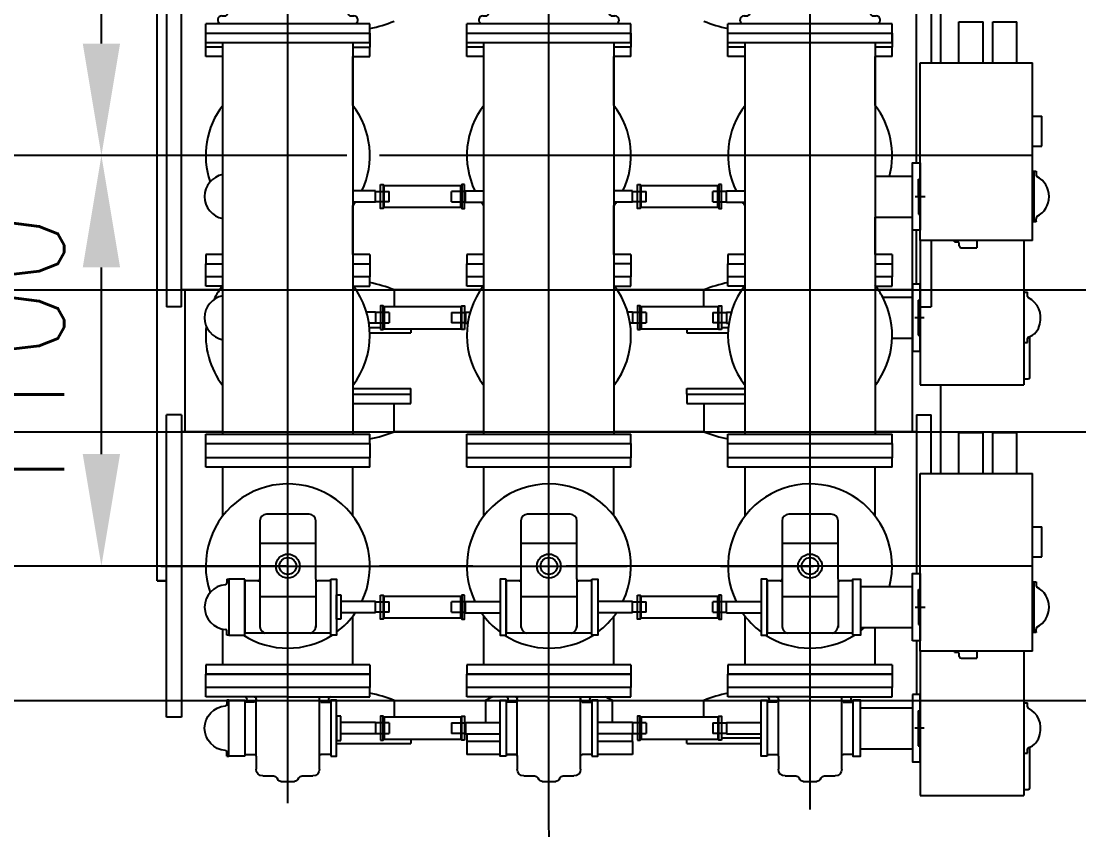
# Model space of a CAD drawing. Extents: x -61205 to 26665, y -81742 to 98141.
# Drawn here: x -22074 to -19238, y 64621 to 66788 of the extents above; entities that cross this region are included whole.
import ezdxf

# ---------------------------------------------------------------- set-up
doc = ezdxf.new("R2010")
doc.units = 0
doc.header["$LTSCALE"] = 1000
doc.header["$MEASUREMENT"] = 0
doc.linetypes.add('CENTER2', pattern=[1.125, 0.75, -0.125, 0.125, -0.125])
doc.linetypes.add('G', pattern=[2, 1.25, -0.25, 0.25, -0.25])
doc.layers.get('0').update_dxf_attribs({"linetype": 'CONTINUOUS'})
doc.layers.get('DEFPOINTS').update_dxf_attribs({"linetype": 'CONTINUOUS'})
for name, color, linetype in [('01', 7, 'CONTINUOUS'), ('02', 1, 'CONTINUOUS'), ('05', 4, 'G'), ('08', 1, 'CONTINUOUS'), ('09', 3, 'CONTINUOUS')]:
    doc.layers.add(name, color=color, linetype=linetype)
doc.styles.add('intecad', font='geditxt.shx', dxfattribs={"width": 0.667, "bigfont": 'hzfs_1.shx'})
doc.dimstyles.new('INTE$0', dxfattribs={"dimscale": 100, "dimtxt": 3.5, "dimasz": 3, "dimexe": 2, "dimexo": 0, "dimgap": 1, "dimtad": 1, "dimdsep": 46, "dimtxsty": 'intecad', "dimcen": 0, "dimclrd": 7, "dimclre": 7, "dimclrt": 6, "dimadec": 0, "dimazin": 2, "dimtp": 0.1, "dimtm": 0.1, "dimtfac": 0.71, "dimtix": 1, "dimtmove": 0, "dimatfit": 3, "dimfxl": 1, "dimlwd": -1, "dimlwe": -1, "dimarcsym": 0})

# ---------------------------------------------------------------- blocks, each defined once
blk = doc.blocks.new('*D229')
at = {"layer": '09', "color": 7, "transparency": 16777216}
for p, q in [((-21739, 68461.7), (-22058.6, 68461.7)), ((-21858.6, 66727.7), (-21858.6, 68161.7)), ((-21644, 66427.7), (-22058.6, 66427.7))]:
    blk.add_line(p, q, dxfattribs=at)
for points in [[(-21908.6, 68161.7), (-21808.6, 68161.7), (-21858.6, 68461.7)], [(-21908.6, 66727.7), (-21808.6, 66727.7), (-21858.6, 66427.7)]]:
    blk.add_solid(points, dxfattribs=at)
at = {"layer": 'DEFPOINTS', "color": 0, "transparency": 16777216}
for p in [(-21858.6, 68461.7), (-21739, 68461.7, 0), (-21644, 66427.7)]:
    blk.add_point(p, dxfattribs=at)
at = {"layer": '09', "color": 6, "transparency": 16777216, "insert": (-22133.6, 67444.7), "char_height": 350, "attachment_point": 5, "rotation": 90, "style": 'intecad'}
blk.add_mtext('2034', dxfattribs=at)
blk = doc.blocks.new('角隔CJK机构2')
at = {"layer": '01'}
for p, q in [((-118, 0), (358, 0)), ((0, 4.5), (-47, 4.5)), ((-47, 4.5), (-47, 0)), ((0, 4.5), (47, 4.5)), ((47, 4.5), (21, 4.5)), ((47, 4.5), (47, 0)), ((358, 0), (358, -301)), ((-118, -301), (-118, 0)), ((-47, 0), (-47.5, 0)), ((47, 0), (47.5, 0)), ((-137, -110.1), (-137, -151.9)), ((-132.4, -105.1), (-123.7, -104.3)), ((-121, -91.9), (-121, -101.3)), ((-121, -91.9), (-119, -91.9)), ((-121, -91.9), (-121, -101.3)), ((-121, -94.9), (-121, -92.4)), ((-119, -91.9), (-118, -91.9)), ((358, -103.8), (468, -103.8)), ((468, -103.8), (468, -168.8)), ((-118, -151.9), (-137, -151.9)), ((358, -168.8), (468, -168.8)), ((358, -194.6), (468, -194.6)), ((468, -194.6), (468, -259.6)), ((358, -259.6), (468, -259.6)), ((-118, -301), (358, -301)), ((-68, -311), (-68, -301)), ((-68, -306), (68, -306)), ((-66.5, -311), (-68, -311)), ((-66.5, -311), (-59.5, -311)), ((-57.1, -311), (-59.5, -311)), ((68, -311), (57.1, -311)), ((68, -301), (68, -311)), ((135, -301), (135, -326)), ((215, -301), (215, -326)), ((135, -326), (215, -326))]:
    blk.add_line(p, q, dxfattribs=at)
for centre, radius, start, end in [((-132, -110.1), 5, 95, 180), ((-124, -101.3), 3, 275, 0), ((-57.1, -315), 4, 26.9444, 90), ((57.1, -315), 4, 90, 153.0556), ((0, -286), 60, 206.9444, 333.0556)]:
    blk.add_arc(centre, radius, start, end, dxfattribs=at)
at = {"layer": '05'}
blk.add_line((0, 13.7), (0, -13.2), dxfattribs=at)
blk = doc.blocks.new('接地开关底座2')
at = {"layer": '01'}
for p, q in [((201.6, 287), (220, 287)), ((220, 287), (238.4, 287)), ((153, 272.5), (181.7, 272.5)), ((190.3, 277.5), (192.9, 282)), ((247.1, 282), (249.7, 277.5)), ((258.3, 272.5), (287, 272.5)), ((135, 219), (135, 254.5)), ((305, 254.5), (305, 219)), ((105, 74.5), (105, 214.5)), ((105, 214.5), (131, 214.5)), ((135, 219), (135, 66)), ((305, 219), (305, 66)), ((335, 214.5), (309, 214.5)), ((335, 74.5), (335, 214.5)), ((0, 60), (0, 35)), ((220, 60), (0, 60)), ((131, 74.5), (105, 74.5)), ((135, 66), (135, 64)), ((220, 60), (440, 60)), ((305, 66), (305, 64)), ((309, 74.5), (335, 74.5)), ((440, 60), (440, 35)), ((0, 35), (0, 0)), ((440, 35), (0, 35)), ((440, 0), (440, 35)), ((0, 0), (440, 0))]:
    blk.add_line(p, q, dxfattribs=at)
for centre, radius, start, end in [((201.6, 277), 10, 90, 150.2057), ((238.4, 277), 10, 29.7943, 90), ((153, 254.5), 18, 90, 180), ((181.7, 282.5), 10, 270, 330.2057), ((258.3, 282.5), 10, 209.7943, 270), ((287, 254.5), 18, 0, 90), ((131, 218.5), 4, 270, 0), ((309, 218.5), 4, 180, 270), ((102.2, 67.2), 7.75, 290.7723, 69.2277), ((124.1, 66), 10.9, 357.1975, 50.7274), ((131, 64), 4, 270, 0), ((315.9, 66), 10.9, 129.2726, 182.8025), ((309, 64), 4, 180, 270), ((337.8, 67.2), 7.75, 110.7723, 249.2277)]:
    blk.add_arc(centre, radius, start, end, dxfattribs=at)
at = {"layer": 'DEFPOINTS', "color": 7, "linetype": 'ByBlock'}
for p in [(135, 171.6), (305, 171.6)]:
    blk.add_point(p, dxfattribs=at)
blk = doc.blocks.new('轴连装配511125015H01')
at = {"layer": '01'}
for p, q in [((-29.5, -215), (-29.5, -10)), ((-29.5, -10), (29.5, -10)), ((-28.5, -7), (-28.5, -10)), ((28.5, -10), (28.5, -7)), ((29.5, -10), (29.5, -215)), ((-29.5, -215), (29.5, -215)), ((-28.5, -218), (-28.5, -215)), ((28.5, -215), (28.5, -218))]:
    blk.add_line(p, q, dxfattribs=at)
for points in [[(32, 0), (32, -7), (-32, -7), (-32, 0)], [(32, -225), (32, -218), (-32, -218), (-32, -225)]]:
    blk.add_lwpolyline(points, close=True, dxfattribs=at)
blk = doc.blocks.new('分合指示罩')
at = {"layer": '01'}
for p, q in [((-75, 5), (-63.9, 5)), ((-75, 0), (-75, 5)), ((75, 0), (-75, 0)), ((75, 5), (63.9, 5)), ((75, 5), (75, 0))]:
    blk.add_line(p, q, dxfattribs=at)
for centre, radius, start, end in [((0, 5), 60, 3.5833, 176.4167), ((-63.9, 9), 4, 270, 356.4167), ((63.9, 9), 4, 183.5833, 270)]:
    blk.add_arc(centre, radius, start, end, dxfattribs=at)
blk = doc.blocks.new('连接架1')
at = {"layer": '01'}
for p, q in [((-55, -20), (-55, -160)), ((55, -20), (55, -160))]:
    blk.add_line(p, q, dxfattribs=at)
for points in [[(-75, 0), (75, 0), (75, -20), (-75, -20)], [(-90, -160), (90, -160), (90, -180), (-90, -180)]]:
    blk.add_lwpolyline(points, close=True, dxfattribs=at)
blk = doc.blocks.new('母线上方组合隔离接地1')
at = {"layer": '01'}
for p, q in [((-618, 1400), (-618, 1840)), ((-593, 1840), (-618, 1840)), ((-593, 1400), (-593, 1840)), ((-63, 1840), (-38, 1840)), ((-63, 1400), (-63, 1840)), ((-38, 1400), (-38, 1840)), ((-38, 1840), (0, 1840)), ((0, 1840), (0, 1400)), ((-593, 1794.2), (-496.9, 1794.2)), ((-193.6, 1794.2), (-63, 1794.2)), ((-837.5, 1778), (-687.5, 1778)), ((-837.5, 1735), (-837.5, 1778)), ((-687.5, 1778), (-687.5, 1735)), ((-513, 1778), (-513, 1735)), ((-363, 1778), (-513, 1778)), ((-363, 1735), (-363, 1778)), ((-687.5, 1735), (-837.5, 1735)), ((-513, 1735), (-363, 1735)), ((-368, 1735), (-508, 1735)), ((-508, 1505), (-508, 1735)), ((-368, 1700), (-368, 1735)), ((-438, 1695), (-493, 1695)), ((-363.4, 1695), (-438, 1695)), ((-409.8, 1695), (-410, 1545)), ((-207, 1695), (-363, 1695)), ((-267, 1695), (-267, 1545)), ((-189, 1563), (-189, 1677)), ((-438, 1545), (-493, 1545)), ((-363.4, 1545), (-438, 1545)), ((-368, 1505), (-368, 1540)), ((-363, 1545), (-207, 1545)), ((-512.5, 1505), (-368, 1505)), ((-730, 1489), (-795, 1489)), ((-795, 1489), (-795, 1478)), ((-795, 1478), (-730, 1478)), ((-777.5, 1385), (-777.5, 1478)), ((-747.5, 1385), (-747.5, 1478)), ((-730, 1478), (-730, 1489)), ((-470.5, 1478), (-470.5, 1489)), ((-470.5, 1489), (-405.5, 1489)), ((-405.5, 1478), (-470.5, 1478)), ((-453, 1385), (-453, 1478)), ((-423, 1385), (-423, 1478)), ((-405.5, 1489), (-405.5, 1478)), ((-593, 1445.8), (-462.4, 1445.8)), ((-193.6, 1445.8), (-63, 1445.8)), ((-593, 1400), (-618, 1400)), ((-63, 1400), (-38, 1400)), ((0, 1400), (-38, 1400)), ((-747.5, 1385), (-777.5, 1385)), ((-776.5, 1385), (-776.5, 1348)), ((-748.5, 1385), (-776.5, 1385)), ((-748.5, 1348), (-748.5, 1385)), ((-453, 1385), (-423, 1385)), ((-452, 1385), (-424, 1385)), ((-452, 1348), (-452, 1385)), ((-424, 1385), (-424, 1348)), ((-748.5, 1348), (-776.5, 1348)), ((-452, 1348), (-424, 1348)), ((-748.5, 1181), (-776.5, 1181)), ((-776.5, 1144), (-776.5, 1181)), ((-748.5, 1181), (-748.5, 1144)), ((-452, 1181), (-424, 1181)), ((-452, 1181), (-452, 1144)), ((-424, 1144), (-424, 1181)), ((-747.5, 1144), (-777.5, 1144)), ((-777.5, 1144), (-777.5, 1051)), ((-748.5, 1144), (-776.5, 1144)), ((-747.5, 1144), (-747.5, 1051)), ((-593, 1140), (-618, 1140)), ((-618, 700), (-618, 1140)), ((-593, 700), (-593, 1140)), ((-453, 1144), (-423, 1144)), ((-453, 1144), (-453, 1051)), ((-452, 1144), (-424, 1144)), ((-423, 1144), (-423, 1051)), ((-63, 1140), (-38, 1140)), ((-63, 700), (-63, 1140)), ((-38, 700), (-38, 1140)), ((-38, 1140), (0, 1140)), ((0, 1140), (0, 700)), ((-593, 1094.2), (-462.4, 1094.2)), ((-193.6, 1094.2), (-63, 1094.2)), ((-368, 1035), (-508, 1035)), ((-508, 805), (-508, 1035)), ((-368, 1000), (-368, 1035)), ((-438, 995), (-493, 995)), ((-363.4, 995), (-438, 995)), ((-409.8, 995), (-410, 845)), ((-207, 995), (-363, 995)), ((-267, 995), (-267, 845)), ((-189, 863), (-189, 977)), ((-438, 845), (-493, 845)), ((-363.4, 845), (-438, 845)), ((-368, 805), (-368, 840)), ((-363, 845), (-207, 845)), ((-512.5, 805), (-368, 805)), ((-777.5, 696), (-777.5, 789)), ((-747.5, 696), (-747.5, 789)), ((-453, 696), (-453, 789)), ((-423, 696), (-423, 789)), ((-593, 745.8), (-462.4, 745.8)), ((-193.6, 745.8), (-63, 745.8)), ((-747.5, 696), (-777.5, 696)), ((-748.5, 696), (-776.5, 696)), ((-776.5, 696), (-776.5, 659)), ((-748.5, 659), (-748.5, 696)), ((-593, 700), (-618, 700)), ((-453, 696), (-423, 696)), ((-452, 659), (-452, 696)), ((-452, 696), (-424, 696)), ((-424, 696), (-424, 659)), ((-63, 700), (-38, 700)), ((0, 700), (-38, 700)), ((-748.5, 659), (-776.5, 659)), ((-452, 659), (-424, 659)), ((-776.5, 444), (-776.5, 481)), ((-748.5, 481), (-776.5, 481)), ((-748.5, 481), (-748.5, 444)), ((-452, 481), (-424, 481)), ((-452, 481), (-452, 444)), ((-424, 444), (-424, 481)), ((-777.5, 444), (-777.5, 351)), ((-747.5, 444), (-777.5, 444)), ((-748.5, 444), (-776.5, 444)), ((-747.5, 444), (-747.5, 351)), ((-593, 440), (-618, 440)), ((-618, 0), (-618, 440)), ((-593, 0), (-593, 440)), ((-453, 444), (-453, 351)), ((-453, 444), (-423, 444)), ((-452, 444), (-424, 444)), ((-423, 444), (-423, 351)), ((-63, 440), (-38, 440)), ((-63, 0), (-63, 440)), ((-38, 0), (-38, 440)), ((-38, 440), (0, 440)), ((0, 440), (0, 0)), ((-593, 394.2), (-462.4, 394.2)), ((-193.6, 394.2), (-63, 394.2)), ((-368, 335), (-508, 335)), ((-508, 105), (-508, 335)), ((-368, 300), (-368, 335)), ((-438, 295), (-493, 295)), ((-363.4, 295), (-438, 295)), ((-409.8, 295), (-410, 145)), ((-207, 295), (-363, 295)), ((-267, 295), (-267, 145)), ((-189, 163), (-189, 277)), ((-438, 145), (-493, 145)), ((-363.4, 145), (-438, 145)), ((-363, 145), (-207, 145)), ((-368, 105), (-368, 140)), ((-512.5, 105), (-368, 105)), ((-593, 45.8), (-493, 45.8)), ((-193.6, 45.8), (-63, 45.8)), ((-593, 0), (-618, 0)), ((-63, 0), (-38, 0)), ((0, 0), (-38, 0)), ((-556, -353), (-942.5, -353)), ((-919.4, -353), (-926.4, -353)), ((-926.4, -353), (-926.4, -365)), ((-926.4, -353), (-926.4, -365)), ((-842.8, -353), (-919.4, -353)), ((-829, -353.1), (-829, -363.1)), ((-829, -363.1), (-818, -363.1)), ((-705.4, -363.1), (-694.5, -363.1)), ((-694.5, -353.1), (-694.5, -363.1)), ((-922.4, -369), (-813.2, -369))]:
    blk.add_line(p, q, dxfattribs=at)
at = {"layer": '01', "ltscale": 10}
for p, q in [((-942.5, -75), (-942.5, -353)), ((-556, -75), (-942.5, -75)), ((-715.5, -70), (-809.5, -70)), ((-809.5, -70), (-809.5, -75)), ((-715.5, -70), (-715.5, -75))]:
    blk.add_line(p, q, dxfattribs=at)
at = {"layer": '01'}
for points in [[(-837.5, 1505), (-837.5, 1489), (-687.5, 1489), (-687.5, 1505)], [(-363, 1505), (-363, 1489), (-513, 1489), (-513, 1505)], [(-837.5, 1035), (-837.5, 1051), (-687.5, 1051), (-687.5, 1035)], [(-363, 1035), (-363, 1051), (-513, 1051), (-513, 1035)], [(-837.5, 805), (-837.5, 789), (-687.5, 789), (-687.5, 805)], [(-363, 805), (-363, 789), (-513, 789), (-513, 805)], [(-837.5, 335), (-837.5, 351), (-687.5, 351), (-687.5, 335)], [(-363, 335), (-363, 351), (-513, 351), (-513, 335)]]:
    blk.add_lwpolyline(points, close=True, dxfattribs=at)
for centre, radius in [((-328, 1620), 32.1), ((-328, 1620), 22.5), ((-328, 920), 32.1), ((-328, 920), 22.5), ((-328, 220), 32.1), ((-328, 220), 22.5)]:
    blk.add_circle(centre, radius, dxfattribs=at)
for centre, radius, start, end in [((-328, 1620), 220, 244.417, 108.7437), ((-328, 1620), 220, 147.2362, 212.7638), ((-488.5, 1675), 20, 90, 163.8726), ((-363, 1700), 5, 180, 270), ((-207, 1677), 18, 0, 90), ((-488.5, 1565), 20, 196.1274, 270), ((-207, 1563), 18, 270, 0), ((-363, 1540), 5, 90, 180), ((-328, 1620), 220, 216.545, 235.3765), ((-328, 920), 220, 244.417, 115.583), ((-328, 920), 220, 124.6235, 143.455), ((-328, 920), 220, 147.2362, 212.7638), ((-488.5, 975), 20, 90, 163.8726), ((-363, 1000), 5, 180, 270), ((-207, 977), 18, 0, 90), ((-488.5, 865), 20, 196.1274, 270), ((-207, 863), 18, 270, 0), ((-363, 840), 5, 90, 180), ((-328, 920), 220, 216.545, 235.3765), ((-328, 220), 220, 255.5225, 115.583), ((-328, 220), 220, 124.6235, 143.455), ((-328, 220), 220, 147.2362, 212.7638), ((-488.5, 275), 20, 90, 163.8726), ((-363, 300), 5, 180, 270), ((-207, 277), 18, 0, 90), ((-488.5, 165), 20, 196.1274, 270), ((-363, 140), 5, 90, 180), ((-207, 163), 18, 270, 0), ((-328, 220), 220, 217.8529, 221.4096), ((-922.4, -365), 4, 180, 270), ((-818, -367.1), 4, 26.9444, 90), ((-773.2, -353.1), 43, 196.4381, 261.6634), ((-762.5, -338.1), 60, 253.5961, 333.0556), ((-705.4, -367.1), 4, 90, 153.0556)]:
    blk.add_arc(centre, radius, start, end, dxfattribs=at)
at = {"layer": '05', "color": 1, "linetype": 'CENTER2', "lineweight": -3}
blk.add_line((-762.5, -86), (-762.5, -60.5), dxfattribs=at)
at = {"layer": 'DEFPOINTS', "color": 7, "linetype": 'ByBlock'}
for p in [(-385, 1505), (-385, 1505), (-385, 805), (-385, 805), (-385, 105), (-385, 105)]:
    blk.add_point(p, dxfattribs=at)
blk.add_blockref('角隔CJK机构2', (-438, -75))
at = {"layer": '02', "xscale": -1}
for name, p in [('分合指示罩', (-762.5, 1778)), ('轴连装配511125015H01', (-762.5, 1371.5)), ('轴连装配511125015H01', (-762.5, 682.5)), ('连接架1', (-762.5, 105))]:
    blk.add_blockref(name, p, dxfattribs=at)
at = {"layer": '02'}
for name, p in [('分合指示罩', (-438, 1778)), ('轴连装配511125015H01', (-438, 1371.5)), ('轴连装配511125015H01', (-438, 682.5)), ('连接架1', (-438, 105))]:
    blk.add_blockref(name, p, dxfattribs=at)
at = {"layer": '02', "xscale": -1, "rotation": 90}
for p in [(-618, 1840), (-618, 1140), (-618, 440)]:
    blk.add_blockref('接地开关底座2', p, dxfattribs=at)
blk = doc.blocks.new('*D233')
at = {"layer": '09', "color": 7, "transparency": 16777216}
for p, q in [((-21644, 66427.7), (-22058.6, 66427.7)), ((-21858.6, 65627.7), (-21858.6, 66127.7)), ((-21533.2, 65327.7), (-22058.6, 65327.7))]:
    blk.add_line(p, q, dxfattribs=at)
for points in [[(-21908.6, 66127.7), (-21808.6, 66127.7), (-21858.6, 66427.7)], [(-21908.6, 65627.7), (-21808.6, 65627.7), (-21858.6, 65327.7)]]:
    blk.add_solid(points, dxfattribs=at)
at = {"layer": 'DEFPOINTS', "color": 0, "transparency": 16777216}
for p in [(-21858.6, 66427.7), (-21644, 66427.7), (-21533.2, 65327.7)]:
    blk.add_point(p, dxfattribs=at)
at = {"layer": '09', "color": 6, "transparency": 16777216, "insert": (-22133.6, 65877.7), "char_height": 350, "attachment_point": 5, "rotation": 90, "style": 'intecad'}
blk.add_mtext('1100', dxfattribs=at)
blk = doc.blocks.new('户内波纹管230')
at = {"layer": '01'}
for p, q in [((0, 0), (0, -440)), ((0, 0), (25, 0)), ((25, -440), (25, 0)), ((205, -440), (205, 0)), ((205, 0), (230, 0)), ((230, 0), (230, -440)), ((25, -38.4), (25, -36.7)), ((46, -43), (46, -50)), ((64, -43), (64, -50)), ((86, -43), (86, -50)), ((104, -43), (104, -50)), ((126, -43), (126, -50)), ((144, -43), (144, -50)), ((166, -43), (166, -50)), ((184, -43), (184, -50)), ((205, -38.4), (205, -36.7)), ((46, -390), (46, -397)), ((64, -390), (64, -397)), ((86, -390), (86, -397)), ((104, -390), (104, -397)), ((126, -390), (126, -397)), ((144, -390), (144, -397)), ((166, -390), (166, -397)), ((184, -390), (184, -397)), ((0, -440), (25, -440)), ((205, -440), (230, -440))]:
    blk.add_line(p, q, dxfattribs=at)
for centre, radius, start, end in [((35, -43), 11, 0, 155.38), ((55, -50), 9, 180, 0), ((75, -43), 11, 0, 180), ((95, -50), 9, 180, 0), ((115, -43), 11, 0, 180), ((135, -50), 9, 180, 0), ((155, -43), 11, 0, 180), ((175, -50), 9, 180, 0), ((195, -43), 11, 24.62, 180), ((55, -390), 9, 0, 180), ((95, -390), 9, 0, 180), ((135, -390), 9, 0, 180), ((175, -390), 9, 0, 180), ((35, -397), 11, 204.62, 0), ((75, -397), 11, 180, 0), ((115, -397), 11, 180, 0), ((155, -397), 11, 180, 0), ((195, -397), 11, 180, 335.38)]:
    blk.add_arc(centre, radius, start, end, dxfattribs=at)

msp = doc.modelspace()

# ---------------------------------------------------------------- linework, layer by layer
at = {"layer": '01', "ltscale": 0.8}
msp.add_line((-21708.954, 65287.665, 0), (-21708.954, 67921.665, 0), dxfattribs=at)
at = {"layer": '01'}
for p, q in [((-19608.954, 67921.665, -0.001), (-19608.954, 66675.665, 0)), ((-21683.954, 66832.665, -0.006), (-21683.954, 66022.665, -0.006)), ((-21643.954, 66022.665, -0.006), (-21643.954, 66832.665, -0.006)), ((-19673.954, 66407.665, -0.006), (-19673.954, 66832.665, -0.006)), ((-19633.954, 66832.665, -0.006), (-19633.954, 66675.665, -0.006)), ((-21578.954, 66717.665, -0.001), (-21578.954, 66755.665, -0.001)), ((-21578.954, 66730.665, -0.001), (-21578.954, 66755.665, -0.001)), ((-21578.954, 66755.665, -0.001), (-21138.954, 66755.665, -0.001)), ((-21578.954, 66755.665, -0.001), (-21138.954, 66755.665, -0.001)), ((-21138.954, 66755.665, -0.001), (-21138.954, 66717.665, -0.001)), ((-21138.954, 66730.665, -0.001), (-21138.954, 66755.665, -0.001)), ((-20878.954, 66717.665, -0.001), (-20878.954, 66755.665, -0.001)), ((-20878.954, 66730.665, -0.001), (-20878.954, 66755.665, -0.001)), ((-20878.954, 66755.665, -0.001), (-20438.954, 66755.665, -0.001)), ((-20878.954, 66755.665, -0.001), (-20438.954, 66755.665, -0.001)), ((-20438.954, 66755.665, -0.001), (-20438.954, 66717.665, -0.001)), ((-20438.954, 66730.665, -0.001), (-20438.954, 66755.665, -0.001)), ((-20178.954, 66755.665, -0.001), (-19738.954, 66755.665, -0.001)), ((-20178.954, 66755.665, -0.001), (-19738.954, 66755.665, -0.001)), ((-20178.954, 66717.665, -0.001), (-20178.954, 66755.665, -0.001)), ((-20178.954, 66730.665, -0.001), (-20178.954, 66755.665, -0.001)), ((-19738.954, 66755.665, -0.001), (-19738.954, 66717.665, -0.001)), ((-19738.954, 66730.665, -0.001), (-19738.954, 66755.665, -0.001)), ((-21578.954, 66730.665, -0.001), (-21138.954, 66730.665, -0.001)), ((-21533.154, 66717.665, -0.001), (-21578.954, 66717.665, -0.001)), ((-21578.954, 66692.665, -0.001), (-21578.954, 66717.665, -0.001)), ((-21533.154, 65680.665, -0.001), (-21533.154, 66730.665, -0.001)), ((-21184.754, 66730.665, -0.001), (-21184.754, 65680.665, -0.001)), ((-21184.754, 66717.665, -0.001), (-21138.954, 66717.665, -0.001)), ((-21138.954, 66692.665, -0.001), (-21138.954, 66717.665, -0.001)), ((-21138.954, 66692.665, -0.001), (-21138.954, 66717.665, -0.001)), ((-20878.954, 66730.665, -0.001), (-20438.954, 66730.665, -0.001)), ((-20833.154, 66717.665, -0.001), (-20878.954, 66717.665, -0.001)), ((-20878.954, 66692.665, -0.001), (-20878.954, 66717.665, -0.001)), ((-20833.154, 65680.665, -0.001), (-20833.154, 66730.665, -0.001)), ((-20484.754, 66730.665, -0.001), (-20484.754, 65680.665, -0.001)), ((-20438.954, 66717.665, -0.001), (-20484.754, 66717.665, -0.001)), ((-20438.954, 66692.665, -0.001), (-20438.954, 66717.665, -0.001)), ((-20178.954, 66730.665, -0.001), (-19738.954, 66730.665, -0.001)), ((-20133.154, 66717.665, -0.001), (-20178.954, 66717.665, -0.001)), ((-20178.954, 66692.665, -0.001), (-20178.954, 66717.665, -0.001)), ((-20133.154, 65680.665, -0.001), (-20133.154, 66730.665, -0.001)), ((-19784.754, 66730.665, -0.001), (-19784.754, 65680.665, -0.001)), ((-19738.954, 66717.665, -0.001), (-19784.754, 66717.665, -0.001)), ((-19738.954, 66692.665, -0.001), (-19738.954, 66717.665, -0.001)), ((-21533.154, 66692.665, -0.001), (-21578.954, 66692.665, -0.001)), ((-21533.154, 66562.031, -0.001), (-21533.154, 66692.665, -0.001)), ((-21184.754, 66692.665, -0.001), (-21138.954, 66692.665, -0.001)), ((-21184.754, 66562.031, -0.001), (-21184.754, 66692.665, -0.001)), ((-20833.154, 66692.665, -0.001), (-20878.954, 66692.665, -0.001)), ((-20833.154, 66562.031, -0.001), (-20833.154, 66692.665, -0.001)), ((-20438.954, 66692.665, -0.001), (-20484.754, 66692.665, -0.001)), ((-20484.754, 66562.031, -0.001), (-20484.754, 66692.665, -0.001)), ((-20133.154, 66692.665, -0.001), (-20178.954, 66692.665, -0.001)), ((-20133.154, 66562.031, -0.001), (-20133.154, 66692.665, -0.001)), ((-19784.754, 66562.031, -0.001), (-19784.754, 66692.665, -0.001)), ((-19738.954, 66692.665, -0.001), (-19784.754, 66692.665, -0.001)), ((-19784.754, 66372.665, -0.001), (-19683.954, 66372.665, -0.001)), ((-21123.954, 66332.665, -0.001), (-21184.754, 66332.665, -0.001)), ((-21123.954, 66302.665, -0.001), (-21123.954, 66332.665, -0.001)), ((-21123.954, 66303.665, -0.001), (-21123.954, 66331.665, -0.001)), ((-21123.954, 66331.665, -0.001), (-21086.954, 66331.665, -0.001)), ((-21086.954, 66303.665, -0.001), (-21086.954, 66331.665, -0.001)), ((-20919.954, 66303.665, -0.001), (-20919.954, 66331.665, -0.001)), ((-20882.954, 66331.665, -0.001), (-20919.954, 66331.665, -0.001)), ((-20882.954, 66332.665, -0.001), (-20833.154, 66332.665, -0.001)), ((-20882.954, 66302.665, -0.001), (-20882.954, 66332.665, -0.001)), ((-20882.954, 66303.665, -0.001), (-20882.954, 66331.665, -0.001)), ((-20434.954, 66332.665, -0.001), (-20484.754, 66332.665, -0.001)), ((-20434.954, 66302.665, -0.001), (-20434.954, 66332.665, -0.001)), ((-20434.954, 66331.665, -0.001), (-20397.954, 66331.665, -0.001)), ((-20434.954, 66303.665, -0.001), (-20434.954, 66331.665, -0.001)), ((-20397.954, 66303.665, -0.001), (-20397.954, 66331.665, -0.001)), ((-20182.954, 66331.665, -0.001), (-20219.954, 66331.665, -0.001)), ((-20219.954, 66303.665, -0.001), (-20219.954, 66331.665, -0.001)), ((-20182.954, 66332.665, -0.001), (-20133.154, 66332.665, -0.001)), ((-20182.954, 66302.665, -0.001), (-20182.954, 66332.665, -0.001)), ((-20182.954, 66303.665, -0.001), (-20182.954, 66331.665, -0.001)), ((-21123.954, 66302.665, -0.001), (-21184.754, 66302.665, -0.001)), ((-21184.754, 66162.665, -0.001), (-21184.754, 66293.298, -0.001)), ((-21086.954, 66303.665, -0.001), (-21123.954, 66303.665, -0.001)), ((-20919.954, 66303.665, -0.001), (-20882.954, 66303.665, -0.001)), ((-20882.954, 66302.665, -0.001), (-20833.154, 66302.665, -0.001)), ((-20833.154, 66162.665, -0.001), (-20833.154, 66293.298, -0.001)), ((-20434.954, 66302.665, -0.001), (-20484.754, 66302.665, -0.001)), ((-20484.754, 66162.665, -0.001), (-20484.754, 66293.298, -0.001)), ((-20397.954, 66303.665, -0.001), (-20434.954, 66303.665, -0.001)), ((-20219.954, 66303.665, -0.001), (-20182.954, 66303.665, -0.001)), ((-20182.954, 66302.665, -0.001), (-20133.154, 66302.665, -0.001)), ((-20133.154, 66162.665, -0.001), (-20133.154, 66293.298, -0.001)), ((-19784.754, 66262.665, -0.001), (-19683.954, 66262.665, -0.001)), ((-19784.754, 66162.665, -0.001), (-19784.754, 66262.665, -0.001)), ((-21533.154, 66162.665, -0.001), (-21533.154, 66258.72, -0.001)), ((-19683.954, 65687.665, -0.001), (-19683.954, 66227.665, -0.001)), ((-19673.954, 66083.165, -0.006), (-19673.954, 66227.665, -0.006)), ((-19633.954, 66199.665, -0.006), (-19633.954, 66022.665, -0.006)), ((-19385.954, 66199.665, -0.001), (-19385.954, 65813.165, -0.001)), ((-21533.154, 66162.665, -0.001), (-21578.954, 66162.665, -0.001)), ((-21578.954, 66162.665, -0.001), (-21578.954, 66137.665, -0.001)), ((-21138.954, 66162.665, -0.001), (-21184.754, 66162.665, -0.001)), ((-21138.954, 66162.665, -0.001), (-21138.954, 66137.665, -0.001)), ((-20833.154, 66162.665, -0.001), (-20878.954, 66162.665, -0.001)), ((-20878.954, 66162.665, -0.001), (-20878.954, 66137.665, -0.001)), ((-20438.954, 66162.665, -0.001), (-20484.754, 66162.665, -0.001)), ((-20438.954, 66162.665, -0.001), (-20438.954, 66137.665, -0.001)), ((-20133.154, 66162.665, -0.001), (-20178.954, 66162.665, -0.001)), ((-20178.954, 66162.665, -0.001), (-20178.954, 66137.665, -0.001)), ((-19738.954, 66162.665, -0.001), (-19784.754, 66162.665, -0.001)), ((-19738.954, 66162.665, -0.001), (-19738.954, 66137.665, -0.001)), ((-21578.954, 66137.665, -0.001), (-21533.154, 66137.665, -0.001)), ((-21578.954, 66102.665, -0.001), (-21578.954, 66137.665, -0.001)), ((-21184.754, 66137.665, -0.001), (-21138.954, 66137.665, -0.001)), ((-21138.954, 66137.665, -0.001), (-21138.954, 66102.665, -0.001)), ((-20878.954, 66137.665, -0.001), (-20833.154, 66137.665, -0.001)), ((-20878.954, 66102.665, -0.001), (-20878.954, 66137.665, -0.001)), ((-20438.954, 66137.665, -0.001), (-20484.754, 66137.665, -0.001)), ((-20438.954, 66137.665, -0.001), (-20438.954, 66102.665, -0.001)), ((-20178.954, 66137.665, -0.001), (-20133.154, 66137.665, -0.001)), ((-20178.954, 66102.665, -0.001), (-20178.954, 66137.665, -0.001)), ((-19784.754, 66137.665, -0.001), (-19738.954, 66137.665, -0.001)), ((-19738.954, 66137.665, -0.001), (-19738.954, 66102.665, -0.001)), ((-21533.154, 66102.665, -0.001), (-21578.954, 66102.665, -0.001)), ((-21578.954, 66077.665, -0.001), (-21578.954, 66102.665, -0.001)), ((-21138.954, 66102.665, -0.001), (-21184.754, 66102.665, -0.001)), ((-21138.954, 66077.665, -0.001), (-21138.954, 66102.665, -0.001)), ((-20833.154, 66102.665, -0.001), (-20878.954, 66102.665, -0.001)), ((-20878.954, 66077.665, -0.001), (-20878.954, 66102.665, -0.001)), ((-20438.954, 66102.665, -0.001), (-20484.754, 66102.665, -0.001)), ((-20438.954, 66077.665, -0.001), (-20438.954, 66102.665, -0.001)), ((-20133.154, 66102.665, -0.001), (-20178.954, 66102.665, -0.001)), ((-20178.954, 66077.665, -0.001), (-20178.954, 66102.665, -0.001)), ((-19738.954, 66102.665, -0.001), (-19784.754, 66102.665, -0.001)), ((-19738.954, 66077.665, -0.001), (-19738.954, 66102.665, -0.001)), ((-32329.981, 66067.665, 0.006), (-7608.954, 66067.665, 0.002)), ((-21533.154, 66067.665, -0.006), (-21643.954, 66067.665, -0.006)), ((-21633.954, 65687.665, 0), (-21633.954, 66067.665, 0.002)), ((-21533.154, 66077.665, -0.001), (-21578.954, 66077.665, -0.001)), ((-21184.754, 66077.665, -0.001), (-21138.954, 66077.665, -0.001)), ((-21073.954, 66067.665, -0.006), (-21073.954, 66022.665, -0.006)), ((-20842.028, 66067.665, -0.006), (-21073.954, 66067.665, -0.006)), ((-20833.154, 66077.665, -0.001), (-20878.954, 66077.665, -0.001)), ((-20484.754, 66077.665, -0.001), (-20438.954, 66077.665, -0.001)), ((-20243.954, 66067.665, -0.006), (-20475.88, 66067.665, -0.006)), ((-20243.954, 66022.665, -0.006), (-20243.954, 66067.665, -0.006)), ((-20133.154, 66077.665, -0.001), (-20178.954, 66077.665, -0.001)), ((-19782.954, 66077.665, -0.001), (-19738.954, 66077.665, -0.001)), ((-19683.954, 66067.665, -0.006), (-19775.88, 66067.665, -0.006)), ((-19764.291, 66048.165, -0.001), (-19683.954, 66048.165, -0.001)), ((-19385.875, 66061.165, -0.001), (-19375.875, 66061.165, -0.001)), ((-19375.875, 66050.218, -0.001), (-19375.875, 66061.165, -0.001)), ((-21643.954, 66022.665, -0.006), (-21683.954, 66022.665, -0.006)), ((-21123.954, 66008.165, -0.001), (-21148.019, 66008.165, -0.001)), ((-21123.954, 66008.165, -0.001), (-21123.954, 65978.165, -0.001)), ((-21086.954, 66007.165, -0.001), (-21123.954, 66007.165, -0.001)), ((-21123.954, 66007.165, -0.001), (-21123.954, 65979.165, -0.001)), ((-21086.954, 66007.165, -0.001), (-21086.954, 65979.165, -0.001)), ((-20919.954, 66007.165, -0.001), (-20919.954, 65979.165, -0.001)), ((-20919.954, 66007.165, -0.001), (-20882.954, 66007.165, -0.001)), ((-20882.954, 66008.165, -0.001), (-20869.889, 66008.165, -0.001)), ((-20882.954, 66008.165, -0.001), (-20882.954, 65978.165, -0.001)), ((-20882.954, 66007.165, -0.001), (-20882.954, 65979.165, -0.001)), ((-20434.954, 66008.165, -0.001), (-20448.019, 66008.165, -0.001)), ((-20434.954, 66008.165, -0.001), (-20434.954, 65978.165, -0.001)), ((-20434.954, 66007.165, -0.001), (-20434.954, 65979.165, -0.001)), ((-20397.954, 66007.165, -0.001), (-20434.954, 66007.165, -0.001)), ((-20397.954, 66007.165, -0.001), (-20397.954, 65979.165, -0.001)), ((-20219.954, 66007.165, -0.001), (-20219.954, 65979.165, -0.001)), ((-20219.954, 66007.165, -0.001), (-20182.954, 66007.165, -0.001)), ((-20182.954, 66008.165, -0.001), (-20169.889, 66008.165, -0.001)), ((-20182.954, 66008.165, -0.001), (-20182.954, 65978.165, -0.001)), ((-20182.954, 66007.165, -0.001), (-20182.954, 65979.165, -0.001)), ((-19663.954, 66022.665, -0.001), (-19633.954, 66022.665, -0.006)), ((-21123.954, 65978.165, -0.001), (-21141.368, 65978.165, -0.001)), ((-21123.954, 65979.165, -0.001), (-21086.954, 65979.165, -0.001)), ((-20882.954, 65979.165, -0.001), (-20919.954, 65979.165, -0.001)), ((-20882.954, 65978.165, -0.001), (-20876.54, 65978.165, -0.001)), ((-20434.954, 65978.165, -0.001), (-20441.368, 65978.165, -0.001)), ((-20434.954, 65979.165, -0.001), (-20397.954, 65979.165, -0.001)), ((-20182.954, 65979.165, -0.001), (-20219.954, 65979.165, -0.001)), ((-20182.954, 65978.165, -0.001), (-20176.54, 65978.165, -0.001)), ((-21140.013, 65967.227, -0.006), (-21110.454, 65967.227, -0.006)), ((-21139.052, 65952.227, -0.006), (-21028.954, 65952.227, -0.006)), ((-21028.954, 65963.665, -0.001), (-21028.954, 65952.227, -0.006)), ((-20288.954, 65963.665, -0.006), (-20288.954, 65952.227, -0.006)), ((-20288.954, 65952.227, -0.006), (-20178.856, 65952.227, -0.006)), ((-20196.454, 65967.227, -0.006), (-20177.895, 65967.227, -0.006)), ((-19739.082, 65938.165, -0.001), (-19683.954, 65938.165, -0.001)), ((-19385.875, 65926.708, -0.001), (-19375.875, 65926.708, -0.001)), ((-19375.875, 65926.708, -0.001), (-19375.875, 65937.655, -0.001)), ((-19369.954, 65833.308, -0.001), (-19369.954, 65942.512, -0.001)), ((-19385.954, 65912.851, -0.001), (-19385.954, 65836.308, -0.001)), ((-19385.954, 65836.308, -0.001), (-19385.954, 65829.308, -0.001)), ((-19608.954, 65813.165, 0.001), (-19608.954, 65575.665, 0.001)), ((-19385.954, 65829.308, -0.001), (-19373.954, 65829.308, -0.001)), ((-19385.954, 65829.308, -0.001), (-19373.954, 65829.308, -0.001)), ((-21184.754, 65803.103, -0.001), (-21028.954, 65803.103, -0.001)), ((-21184.754, 65788.103, -0.001), (-21028.954, 65788.103, -0.001)), ((-21028.954, 65788.103, -0.001), (-21028.954, 65803.103, -0.001)), ((-21028.954, 65763.103, -0.001), (-21028.954, 65788.103, -0.001)), ((-20288.954, 65803.103, -0.001), (-20133.154, 65803.103, -0.001)), ((-20288.954, 65788.103, -0.001), (-20288.954, 65803.103, -0.001)), ((-20288.954, 65788.103, -0.001), (-20133.154, 65788.103, -0.001)), ((-20288.954, 65788.103, -0.001), (-20288.954, 65763.103, -0.001)), ((-21184.754, 65763.103, -0.001), (-21028.954, 65763.103, -0.001)), ((-21073.954, 65687.665, -0.001), (-21073.954, 65763.103, -0.001)), ((-20288.954, 65763.103, -0.001), (-20133.154, 65763.103, -0.001)), ((-20243.954, 65763.103, -0.001), (-20243.954, 65687.665, -0.001)), ((-21643.954, 65732.665, -0.001), (-21683.954, 65732.665, -0.001)), ((-21683.954, 64922.665, -0.001), (-21683.954, 65732.665, -0.001)), ((-21643.954, 65732.665, -0.001), (-21643.954, 64922.665, -0.001)), ((-19673.954, 65732.665, -0.001), (-19633.954, 65732.665, -0.001)), ((-19673.954, 65732.665, -0.001), (-19673.954, 65307.665, -0.001)), ((-19633.954, 65575.665, -0.001), (-19633.954, 65732.665, -0.001)), ((-32554.954, 65687.665, -0.001), (-7608.954, 65687.665, -0.001)), ((-21533.154, 65687.665, -0.001), (-21643.954, 65687.665, -0.001)), ((-21578.954, 65655.665, -0.001), (-21578.954, 65680.665, -0.001)), ((-21578.954, 65680.665, -0.001), (-21138.954, 65680.665, -0.001)), ((-21138.954, 65655.665, -0.001), (-21138.954, 65680.665, -0.001)), ((-20833.154, 65687.665, -0.001), (-21073.954, 65687.665, -0.001)), ((-20878.954, 65655.665, -0.001), (-20878.954, 65680.665, -0.001)), ((-20878.954, 65680.665, -0.001), (-20438.954, 65680.665, -0.001)), ((-20243.954, 65687.665, -0.001), (-20484.754, 65687.665, -0.001)), ((-20438.954, 65655.665, -0.001), (-20438.954, 65680.665, -0.001)), ((-20178.954, 65680.665, -0.001), (-19738.954, 65680.665, -0.001)), ((-20178.954, 65655.665, -0.001), (-20178.954, 65680.665, -0.001)), ((-19673.954, 65687.665, -0.001), (-19784.754, 65687.665, -0.001)), ((-19738.954, 65655.665, -0.001), (-19738.954, 65680.665, -0.001)), ((-21578.954, 65655.665, -0.001), (-21138.954, 65655.665, -0.001)), ((-20878.954, 65655.665, -0.001), (-20438.954, 65655.665, -0.001)), ((-20178.954, 65655.665, -0.001), (-19738.954, 65655.665, -0.001)), ((-21683.954, 65287.665, 0), (-21708.954, 65287.665, -0.001)), ((-21708.954, 65287.665, -0.001), (-21683.954, 65287.665, -0.001)), ((-19673.954, 65217.862, -0.001), (-19673.954, 65217.665, -0.001)), ((-19673.954, 65127.665, -0.001), (-19673.954, 64983.165, -0.001)), ((-32329.981, 64967.665, 0.006), (-7385.954, 64967.341, 0.002)), ((-21643.954, 64967.665, -0.001), (-21521.954, 64967.665, -0.001)), ((-21073.954, 64967.665, -0.001), (-21073.954, 64922.665, -0.001)), ((-21073.954, 64967.665, -0.001), (-20828.954, 64967.665, -0.001)), ((-20828.954, 64967.665, -0.001), (-20828.954, 64908.165, -0.001)), ((-20488.954, 64967.665, -0.001), (-20243.954, 64967.665, -0.001)), ((-20488.954, 64908.165, -0.001), (-20488.954, 64967.665, -0.001)), ((-20243.954, 64922.665, -0.001), (-20243.954, 64967.665, -0.001)), ((-19848.454, 64967.665, -0.001), (-19843.954, 64967.665, -0.001)), ((-19823.954, 64967.665, -0.001), (-19683.954, 64967.665, -0.001)), ((-21643.954, 64922.665, -0.001), (-21683.954, 64922.665, -0.001)), ((-20878.954, 64878.165, -0.001), (-20878.954, 64857.665, -0.001)), ((-20434.954, 64857.665, -0.001), (-20434.954, 64879.165, -0.001)), ((-21227.954, 64852.227, -0.001), (-21028.954, 64852.227, -0.001)), ((-21028.954, 64863.665, -0.001), (-21028.954, 64852.227, -0.001)), ((-20878.954, 64857.665, -0.001), (-20878.954, 64822.665, -0.001)), ((-20789.954, 64857.665, -0.001), (-20878.954, 64857.665, -0.001)), ((-20434.954, 64857.665, -0.001), (-20527.954, 64857.665, -0.001)), ((-20434.954, 64857.665, -0.001), (-20434.954, 64822.665, -0.001)), ((-20288.954, 64852.227, -0.001), (-20288.954, 64863.665, -0.001)), ((-20288.954, 64852.227, -0.001), (-20089.954, 64852.227, -0.001)), ((-20196.454, 64867.227, -0.001), (-20089.954, 64867.227, -0.001)), ((-20789.954, 64822.665, -0.001), (-20878.954, 64822.665, -0.001)), ((-20746.01, 64822.665, -0.001), (-20773.954, 64822.665, -0.001)), ((-20434.954, 64822.665, -0.001), (-20527.954, 64822.665, -0.001))]:
    msp.add_line(p, q, dxfattribs=at)
at = {"layer": '01', "ltscale": 10}
for p, q in [((-19663.954, 66199.665, -0.001), (-19663.954, 65813.165, -0.001)), ((-19668.954, 66040.165, -0.001), (-19663.954, 66040.165, -0.001)), ((-19668.954, 66040.165, -0.001), (-19668.954, 65946.165, -0.001)), ((-19668.954, 65946.165, -0.001), (-19663.954, 65946.165, -0.001)), ((-19663.954, 65813.165, -0.001), (-19385.954, 65813.165, -0.001))]:
    msp.add_line(p, q, dxfattribs=at)
at = {"layer": '01', "elevation": -0.001}
for points in [[(-19683.954, 66227.665), (-19683.954, 66407.665), (-19663.954, 66407.665), (-19663.954, 66227.665)], [(-19683.954, 66083.165), (-19683.954, 65903.165), (-19663.954, 65903.165), (-19663.954, 66083.165)]]:
    msp.add_lwpolyline(points, close=True, dxfattribs=at)
at = {"layer": '01'}
for centre, radius, start, end in [((-21208.954, 67121.394, -0.006), 360, 281.212271, 292.024313), ((-20108.954, 67121.394, -0.006), 360, 247.975687, 258.787729), ((-21358.954, 66427.665, -0.001), 220, 142.35575, 198.743715), ((-21358.954, 66427.665, -0.001), 220, 334.416998, 37.64425), ((-20658.954, 66427.665, -0.001), 220, 142.35575, 205.583002), ((-20658.954, 66427.665, -0.001), 220, 334.416998, 37.64425), ((-19958.954, 66427.665, -0.001), 220, 142.35575, 205.583002), ((-19958.954, 66427.665, -0.001), 220, 345.522488, 37.64425), ((-21521.954, 66317.665, -0.001), 60, 100.758318, 259.241682), ((-21358.954, 66427.665, -0.001), 220, 322.35575, 325.376465), ((-20658.954, 66427.665, -0.001), 220, 214.623535, 217.64425), ((-20658.954, 66427.665, -0.001), 220, 322.35575, 325.376465), ((-19958.954, 66427.665, -0.001), 220, 214.623535, 217.64425), ((-21358.954, 65945.665, -0.001), 220, 142.35575, 154.00808), ((-21358.954, 65945.665, -0.001), 220, 322.35575, 37.64425), ((-21208.954, 65733.936, -0.006), 360, 67.975687, 78.787729), ((-20658.954, 65945.665, -0.001), 220, 142.35575, 217.64425), ((-20658.954, 65945.665, -0.001), 220, 322.35575, 37.64425), ((-20108.954, 65733.936, -0.006), 360, 101.212271, 112.024313), ((-19958.954, 65945.665, -0.001), 220, 142.35575, 217.64425), ((-19958.954, 65945.665, -0.001), 220, 27.769073, 37.64425), ((-21521.954, 65993.165, -0.001), 60, 100.758318, 259.241682), ((-19958.954, 65945.665, -0.001), 220, 322.35575, 27.769073), ((-19371.875, 66050.218, -0.001), 4, 180, 243.055642), ((-19400.875, 65993.165, -0.001), 60, 343.596106, 63.055642), ((-21358.954, 65945.665, -0.001), 220, 173.498508, 217.64425), ((-19385.852, 65982.454, -0.001), 42.99, 286.438076, 351.663353), ((-19371.875, 65937.655, -0.001), 4, 116.944358, 180), ((-19373.954, 65833.308, -0.001), 4, 270, 0), ((-21208.954, 66021.394, -0.001), 360, 281.212271, 292.024313), ((-20108.954, 66021.394, -0.001), 360, 247.975687, 258.787729), ((-21208.954, 64633.936, -0.001), 360, 67.975687, 78.787729), ((-20108.954, 64633.936, -0.001), 360, 101.212271, 112.024313), ((-20658.954, 64650.332, -0.001), 360, 114.597081, 118.178643), ((-20658.954, 64650.332, -0.001), 360, 61.821357, 65.402919)]:
    msp.add_arc(centre, radius, start, end, dxfattribs=at)
at = {"layer": '05', "ltscale": 500}
for p, q in [((-20658.954, 64686.921, 0.015), (-20658.954, 69464.255, 0.014)), ((-21358.954, 64691.957, 0.015), (-21358.954, 69275.475, 0.014)), ((-19958.954, 64674.978, 0.015), (-19958.954, 69265.69, 0.014))]:
    msp.add_line(p, q, dxfattribs=at)
at = {"layer": '05'}
for p, q in [((-7362.954, 66427.665, -0.001), (-33708.954, 66427.665, -0.001)), ((-19700.322, 66427.665, -0.007), (-21697.626, 66427.665, -0.003)), ((-7362.954, 65327.665, -0.001), (-36077.653, 65327.665, -0.001)), ((-21699.408, 65327.665, -0.001), (-19709.406, 65327.665, -0.001))]:
    msp.add_line(p, q, dxfattribs=at)
at = {"layer": '05', "color": 1, "linetype": 'CENTER2', "lineweight": -3}
msp.add_line((-19652.917, 65993.165, -0.001), (-19678.423, 65993.165, -0.001), dxfattribs=at)
at = {"layer": '08', "color": 7}
msp.add_line((-20658.324, 64380.795, -0.001), (-20658.954, 64686.921, 0.015), dxfattribs=at)

# ---------------------------------------------------------------- block references
at = {"rotation": 90}
for name, p in [('户内波纹管230', (-21578.954, 66755.665, -0.001)), ('户内波纹管230', (-20878.954, 66755.665, -0.001)), ('户内波纹管230', (-20178.954, 66755.665, -0.001)), ('角隔CJK机构2', (-19663.954, 66317.665, -0.001))]:
    msp.add_blockref(name, p, dxfattribs=at)
at = {"layer": '01', "rotation": 90}
msp.add_blockref('母线上方组合隔离接地1', (-19738.954, 65655.665, -0.001), dxfattribs=at)
at = {"layer": '02', "rotation": 90}
for p in [(-21110.454, 66317.665, -0.001), (-20421.454, 66317.665, -0.001)]:
    msp.add_blockref('轴连装配511125015H01', p, dxfattribs=at)
at = {"layer": '02', "xscale": -1, "rotation": 90}
for p in [(-21110.454, 65993.165, -0.001), (-20421.454, 65993.165, -0.001)]:
    msp.add_blockref('轴连装配511125015H01', p, dxfattribs=at)

# ---------------------------------------------------------------- dimensions: what is measured, and where the dimension line sits
at = {"layer": '09'}
for base, p1, p2, picture, middle in [((-21858.642, 68461.665, -0.001), (-21643.954, 66427.665, -0.001), (-21738.954, 68461.665, -0.011), '*D229', (-22133.642, 67444.665, -0.001)), ((-21858.642, 66427.665, -0.001), (-21533.154, 65327.665, -0.001), (-21643.954, 66427.665, -0.001), '*D233', (-22133.642, 65877.665, -0.001))]:
    dim = msp.add_linear_dim(base=base, p1=p1, p2=p2, angle=90, dimstyle='INTE$0', override={"dimtmove": 1}, dxfattribs=at)
    dim.commit()
    dim.dimension.update_dxf_attribs({"geometry": picture, "text_midpoint": middle})

doc.saveas('drawing.dxf')
